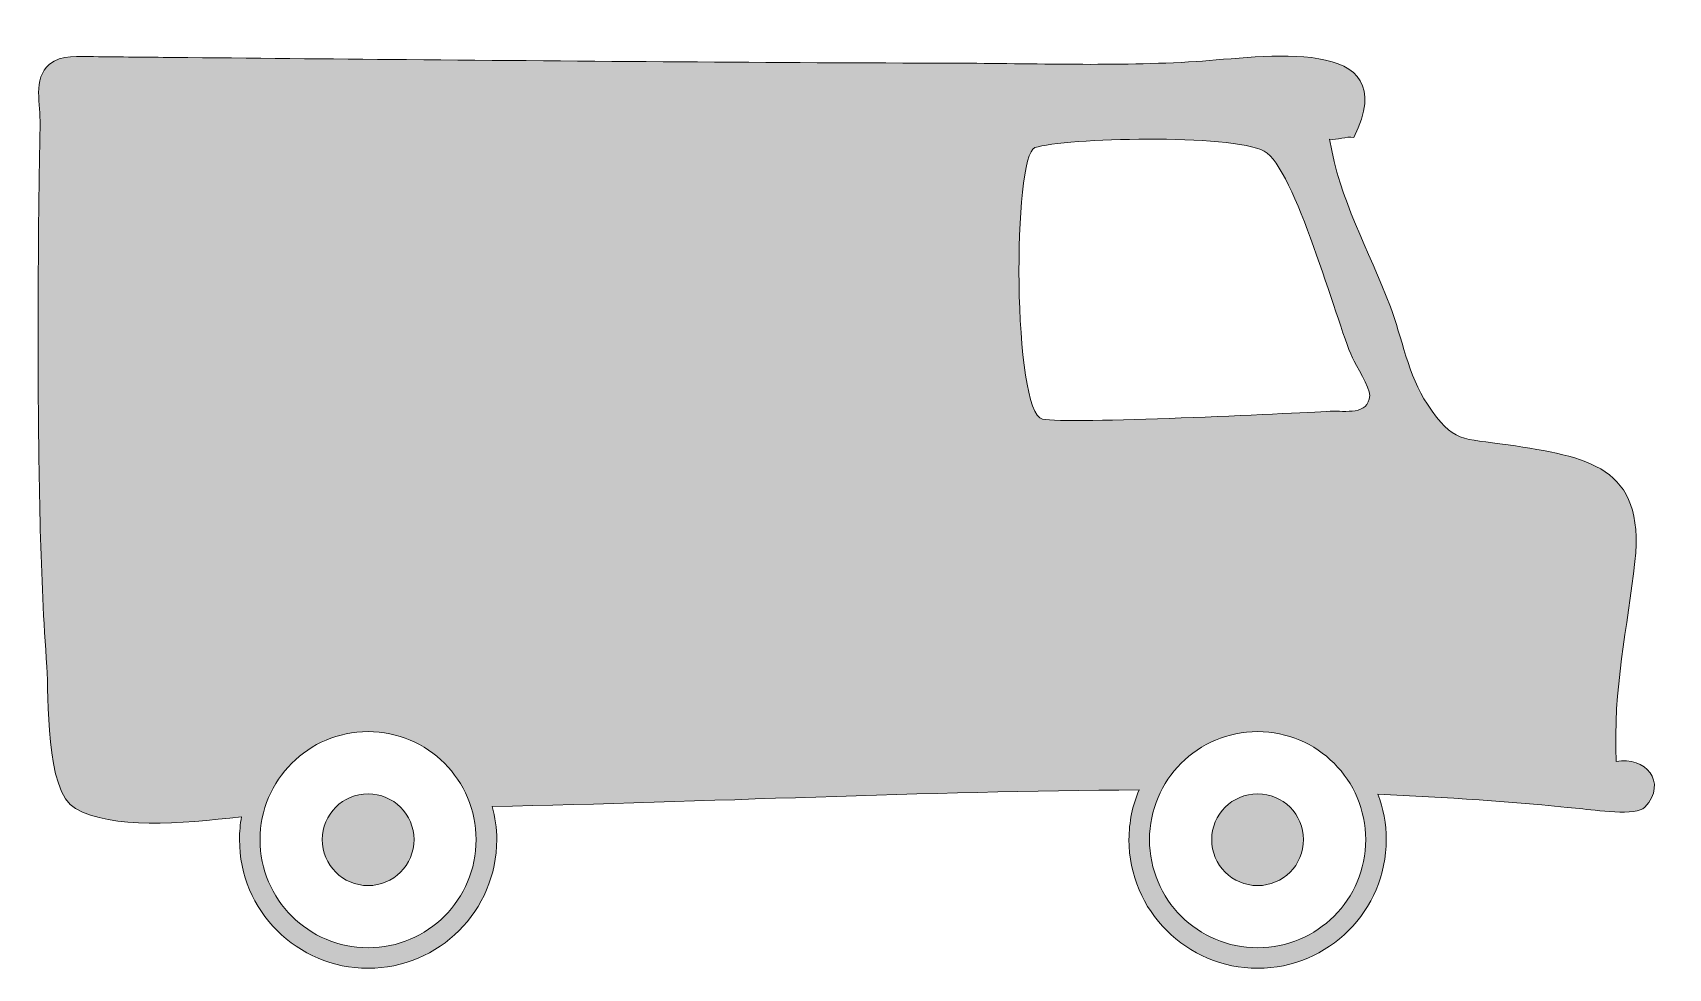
# Model space of a CAD drawing. Header units: inches. Extents: x 0 to 102, y 0 to 59.
import ezdxf

# ---------------------------------------------------------------- set-up
doc = ezdxf.new("R2010")
doc.units = ezdxf.units.IN
doc.header["$MEASUREMENT"] = 0
doc.layers.add('Layer 1', color=7, linetype='Continuous')

msp = doc.modelspace()

# ---------------------------------------------------------------- hatches: boundary and pattern name
at = {"layer": 'Layer 1', "true_color": 0x018796}
h = msp.add_hatch(color=134, dxfattribs=at)
h.dxf.hatch_style = 2
edge = h.paths.add_edge_path()
edge.add_spline(control_points=[(99.2, 13), (98.97, 17.55), (99.92, 21.46), (100.37, 25.57), (101.03, 31.6), (97.38, 32.15), (92.4, 32.91), (89.48, 33.35), (88.99, 32.98), (87.33, 35.46), (86.12, 37.26), (85.72, 39.71), (85, 41.58), (83.62, 45.21), (81.8, 48.33), (81.18, 52.12), (81.63, 52.08), (82.25, 52.31), (82.7, 52.24), (85.99, 58.82), (76.83, 57.27), (72.79, 57.01), (67.74, 56.7), (62.63, 56.89), (57.58, 56.91), (46.1, 56.93), (34.63, 57.03), (23.16, 57.13), (18.27, 57.17), (13.38, 57.22), (8.49, 57.27), (6.82, 57.28), (5.15, 57.3), (3.48, 57.32), (2.59, 57.32), (1.44, 57.46), (0.71, 56.84), (-0.34, 55.94), (0.15, 54.26), (0.13, 53.06), (0.1, 51.5), (0.07, 49.94), (0.05, 48.38), (0, 44.33), (-0.01, 40.28), (0.01, 36.23), (0.05, 30.47), (0.13, 24.7), (0.55, 18.95), (0.67, 17.2), (0.43, 11.12), (2.34, 10.04), (4.66, 8.74), (8.91, 9.09), (12.79, 9.52), (12.7, 9.06), (12.66, 8.58), (12.66, 8.09), (12.66, 5.85), (13.56, 3.83), (15.02, 2.37), (16.49, 0.91), (18.51, 0), (20.74, 0), (22.97, 0), (25, 0.91), (26.46, 2.37), (27.92, 3.83), (28.83, 5.85), (28.83, 8.09), (28.83, 8.8), (28.73, 9.5), (28.55, 10.17), (42.09, 10.44), (55.69, 11.15), (69.2, 11.21), (68.79, 10.25), (68.57, 9.19), (68.57, 8.09), (68.57, 5.85), (69.48, 3.83), (70.94, 2.37), (72.4, 0.91), (74.43, 0), (76.66, 0), (78.89, 0), (80.91, 0.91), (82.37, 2.37), (83.84, 3.83), (84.74, 5.85), (84.74, 8.09), (84.74, 9.09), (84.56, 10.05), (84.22, 10.94), (88.46, 10.76), (92.69, 10.47), (96.9, 10.04), (97.87, 9.95), (100.46, 9.54), (101, 10.13), (102.47, 11.71), (100.99, 13.36), (99.2, 13)], knot_values=[0, 0, 0, 0, 1, 1, 1, 2, 2, 2, 3, 3, 3, 4, 4, 4, 5, 5, 5, 6, 6, 6, 7, 7, 7, 8, 8, 8, 9, 9, 9, 10, 10, 10, 11, 11, 11, 12, 12, 12, 13, 13, 13, 14, 14, 14, 15, 15, 15, 16, 16, 16, 17, 17, 17, 18, 18, 18, 19, 19, 19, 20, 20, 20, 21, 21, 21, 22, 22, 22, 23, 23, 23, 24, 24, 24, 25, 25, 25, 26, 26, 26, 27, 27, 27, 28, 28, 28, 29, 29, 29, 30, 30, 30, 31, 31, 31, 32, 32, 32, 33, 33, 33, 34, 34, 34, 34], degree=3, periodic=1)
edge = h.paths.add_edge_path()
edge.add_spline(control_points=[(27.53, 8.09), (27.53, 6.21), (26.77, 4.51), (25.54, 3.28), (24.31, 2.05), (22.62, 1.29), (20.74, 1.29), (18.86, 1.29), (17.17, 2.05), (15.94, 3.28), (14.71, 4.51), (13.95, 6.21), (13.95, 8.09), (13.95, 9.96), (14.71, 11.66), (15.94, 12.89), (17.17, 14.12), (18.86, 14.88), (20.74, 14.88), (22.62, 14.88), (24.31, 14.12), (25.54, 12.89), (26.77, 11.66), (27.53, 9.96), (27.53, 8.09)], knot_values=[0, 0, 0, 0, 1, 1, 1, 2, 2, 2, 3, 3, 3, 4, 4, 4, 5, 5, 5, 6, 6, 6, 7, 7, 7, 8, 8, 8, 8], degree=3, periodic=1)
edge = h.paths.add_edge_path()
edge.add_spline(control_points=[(63.13, 34.53), (61.25, 34.93), (61.25, 51.13), (62.66, 51.6), (64.48, 52.2), (75, 52.49), (77.07, 51.37), (78.99, 50.33), (81.58, 40.74), (82.61, 38.39), (82.82, 37.91), (83.73, 36.53), (83.7, 36.01), (83.62, 34.74), (82.17, 35.07), (81.22, 35.02), (78.76, 34.9), (64.74, 34.19), (63.13, 34.53)], knot_values=[0, 0, 0, 0, 1, 1, 1, 2, 2, 2, 3, 3, 3, 4, 4, 4, 5, 5, 5, 6, 6, 6, 6], degree=3, periodic=1)
edge = h.paths.add_edge_path()
edge.add_spline(control_points=[(83.45, 8.09), (83.45, 6.21), (82.69, 4.51), (81.46, 3.28), (80.23, 2.05), (78.53, 1.29), (76.66, 1.29), (74.78, 1.29), (73.08, 2.05), (71.85, 3.28), (70.62, 4.51), (69.86, 6.21), (69.86, 8.09), (69.86, 9.96), (70.62, 11.66), (71.85, 12.89), (73.08, 14.12), (74.78, 14.88), (76.66, 14.88), (78.53, 14.88), (80.23, 14.12), (81.46, 12.89), (82.69, 11.66), (83.45, 9.96), (83.45, 8.09)], knot_values=[0, 0, 0, 0, 1, 1, 1, 2, 2, 2, 3, 3, 3, 4, 4, 4, 5, 5, 5, 6, 6, 6, 7, 7, 7, 8, 8, 8, 8], degree=3, periodic=1)
h = msp.add_hatch(color=134, dxfattribs=at)
h.dxf.hatch_style = 2
edge = h.paths.add_edge_path()
edge.add_spline(control_points=[(20.74, 10.97), (19.15, 10.97), (17.86, 9.68), (17.86, 8.09), (17.86, 6.49), (19.15, 5.2), (20.74, 5.2), (22.33, 5.2), (23.63, 6.49), (23.63, 8.09), (23.63, 9.68), (22.33, 10.97), (20.74, 10.97)], knot_values=[0, 0, 0, 0, 1, 1, 1, 2, 2, 2, 3, 3, 3, 4, 4, 4, 4], degree=3, periodic=1)
h = msp.add_hatch(color=134, dxfattribs=at)
h.dxf.hatch_style = 2
edge = h.paths.add_edge_path()
edge.add_spline(control_points=[(76.66, 10.97), (75.06, 10.97), (73.77, 9.68), (73.77, 8.09), (73.77, 6.49), (75.06, 5.2), (76.66, 5.2), (78.25, 5.2), (79.54, 6.49), (79.54, 8.09), (79.54, 9.68), (78.25, 10.97), (76.66, 10.97)], knot_values=[0, 0, 0, 0, 1, 1, 1, 2, 2, 2, 3, 3, 3, 4, 4, 4, 4], degree=3, periodic=1)

# ---------------------------------------------------------------- linework, layer by layer
at = {"layer": 'Layer 1', "lineweight": 0}
for points, knots in [([(99.2, 13), (98.97, 17.55), (99.92, 21.46), (100.37, 25.57), (101.03, 31.6), (97.38, 32.15), (92.4, 32.91), (89.48, 33.35), (88.99, 32.98), (87.33, 35.46), (86.12, 37.26), (85.72, 39.71), (85, 41.58), (83.62, 45.21), (81.8, 48.33), (81.18, 52.12), (81.63, 52.08), (82.25, 52.31), (82.7, 52.24), (85.99, 58.82), (76.83, 57.27), (72.79, 57.01), (67.74, 56.7), (62.63, 56.89), (57.58, 56.91), (46.1, 56.93), (34.63, 57.03), (23.16, 57.13), (18.27, 57.17), (13.38, 57.22), (8.49, 57.27), (6.82, 57.28), (5.15, 57.3), (3.48, 57.32), (2.59, 57.32), (1.44, 57.46), (0.71, 56.84), (-0.34, 55.94), (0.15, 54.26), (0.13, 53.06), (0.1, 51.5), (0.07, 49.94), (0.05, 48.38), (0, 44.33), (-0.01, 40.28), (0.01, 36.23), (0.05, 30.47), (0.13, 24.7), (0.55, 18.95), (0.67, 17.2), (0.43, 11.12), (2.34, 10.04), (4.66, 8.74), (8.91, 9.09), (12.79, 9.52), (12.7, 9.06), (12.66, 8.58), (12.66, 8.09), (12.66, 5.85), (13.56, 3.83), (15.02, 2.37), (16.49, 0.91), (18.51, 0), (20.74, 0), (22.97, 0), (25, 0.91), (26.46, 2.37), (27.92, 3.83), (28.83, 5.85), (28.83, 8.09), (28.83, 8.8), (28.73, 9.5), (28.55, 10.17), (42.09, 10.44), (55.69, 11.15), (69.2, 11.21), (68.79, 10.25), (68.57, 9.19), (68.57, 8.09), (68.57, 5.85), (69.48, 3.83), (70.94, 2.37), (72.4, 0.91), (74.43, 0), (76.66, 0), (78.89, 0), (80.91, 0.91), (82.37, 2.37), (83.84, 3.83), (84.74, 5.85), (84.74, 8.09), (84.74, 9.09), (84.56, 10.05), (84.22, 10.94), (88.46, 10.76), (92.69, 10.47), (96.9, 10.04), (97.87, 9.95), (100.46, 9.54), (101, 10.13), (102.47, 11.71), (100.99, 13.36), (99.2, 13)], [0, 0, 0, 0, 1, 1, 1, 2, 2, 2, 3, 3, 3, 4, 4, 4, 5, 5, 5, 6, 6, 6, 7, 7, 7, 8, 8, 8, 9, 9, 9, 10, 10, 10, 11, 11, 11, 12, 12, 12, 13, 13, 13, 14, 14, 14, 15, 15, 15, 16, 16, 16, 17, 17, 17, 18, 18, 18, 19, 19, 19, 20, 20, 20, 21, 21, 21, 22, 22, 22, 23, 23, 23, 24, 24, 24, 25, 25, 25, 26, 26, 26, 27, 27, 27, 28, 28, 28, 29, 29, 29, 30, 30, 30, 31, 31, 31, 32, 32, 32, 33, 33, 33, 34, 34, 34, 34]), ([(63.13, 34.53), (61.25, 34.93), (61.25, 51.13), (62.66, 51.6), (64.48, 52.2), (75, 52.49), (77.07, 51.37), (78.99, 50.33), (81.58, 40.74), (82.61, 38.39), (82.82, 37.91), (83.73, 36.53), (83.7, 36.01), (83.62, 34.74), (82.17, 35.07), (81.22, 35.02), (78.76, 34.9), (64.74, 34.19), (63.13, 34.53)], [0, 0, 0, 0, 1, 1, 1, 2, 2, 2, 3, 3, 3, 4, 4, 4, 5, 5, 5, 6, 6, 6, 6]), ([(27.53, 8.09), (27.53, 6.21), (26.77, 4.51), (25.54, 3.28), (24.31, 2.05), (22.62, 1.29), (20.74, 1.29), (18.86, 1.29), (17.17, 2.05), (15.94, 3.28), (14.71, 4.51), (13.95, 6.21), (13.95, 8.09), (13.95, 9.96), (14.71, 11.66), (15.94, 12.89), (17.17, 14.12), (18.86, 14.88), (20.74, 14.88), (22.62, 14.88), (24.31, 14.12), (25.54, 12.89), (26.77, 11.66), (27.53, 9.96), (27.53, 8.09)], [0, 0, 0, 0, 1, 1, 1, 2, 2, 2, 3, 3, 3, 4, 4, 4, 5, 5, 5, 6, 6, 6, 7, 7, 7, 8, 8, 8, 8]), ([(83.45, 8.09), (83.45, 6.21), (82.69, 4.51), (81.46, 3.28), (80.23, 2.05), (78.53, 1.29), (76.66, 1.29), (74.78, 1.29), (73.08, 2.05), (71.85, 3.28), (70.62, 4.51), (69.86, 6.21), (69.86, 8.09), (69.86, 9.96), (70.62, 11.66), (71.85, 12.89), (73.08, 14.12), (74.78, 14.88), (76.66, 14.88), (78.53, 14.88), (80.23, 14.12), (81.46, 12.89), (82.69, 11.66), (83.45, 9.96), (83.45, 8.09)], [0, 0, 0, 0, 1, 1, 1, 2, 2, 2, 3, 3, 3, 4, 4, 4, 5, 5, 5, 6, 6, 6, 7, 7, 7, 8, 8, 8, 8]), ([(20.74, 10.97), (19.15, 10.97), (17.86, 9.68), (17.86, 8.09), (17.86, 6.49), (19.15, 5.2), (20.74, 5.2), (22.33, 5.2), (23.63, 6.49), (23.63, 8.09), (23.63, 9.68), (22.33, 10.97), (20.74, 10.97)], [0, 0, 0, 0, 1, 1, 1, 2, 2, 2, 3, 3, 3, 4, 4, 4, 4]), ([(76.66, 10.97), (75.06, 10.97), (73.77, 9.68), (73.77, 8.09), (73.77, 6.49), (75.06, 5.2), (76.66, 5.2), (78.25, 5.2), (79.54, 6.49), (79.54, 8.09), (79.54, 9.68), (78.25, 10.97), (76.66, 10.97)], [0, 0, 0, 0, 1, 1, 1, 2, 2, 2, 3, 3, 3, 4, 4, 4, 4])]:
    msp.add_open_spline(points, degree=3, knots=knots, dxfattribs=at)

doc.saveas('drawing.dxf')
